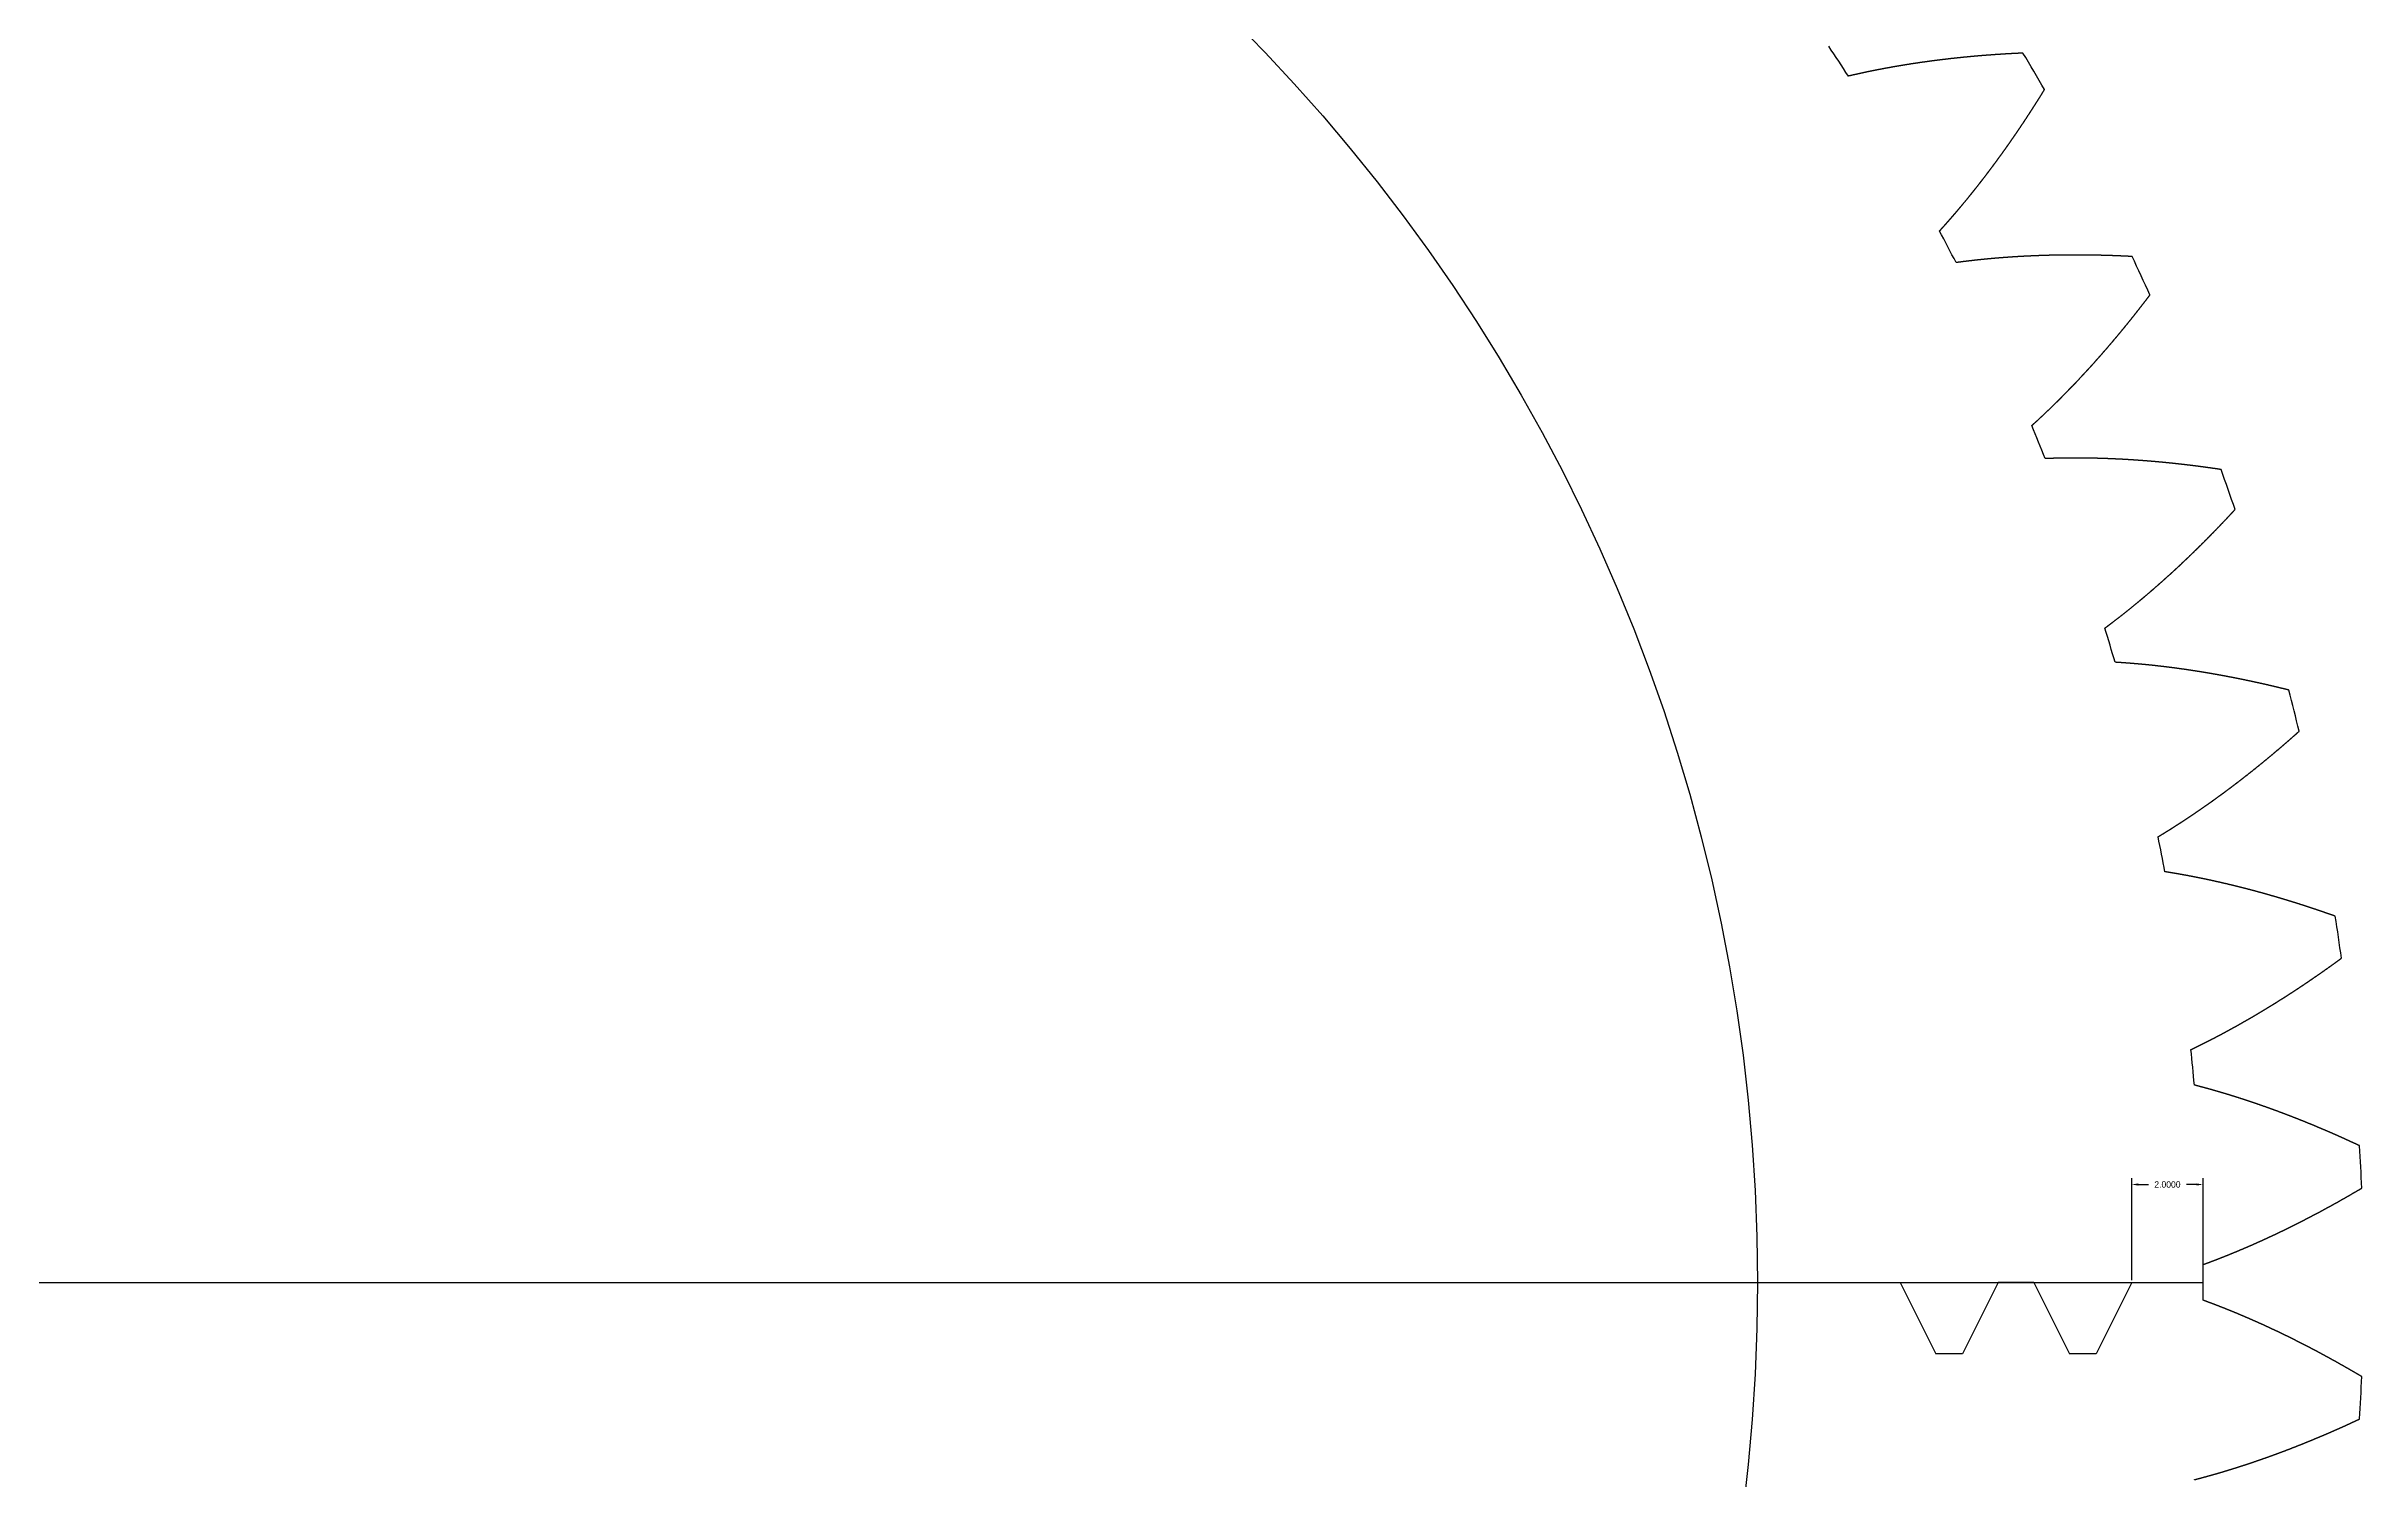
# Model space of a CAD drawing. Header units: millimetres. Extents: x -106 to 415, y -206 to 191.
# Drawn here: x 154.7 to 219.7, y 101.8 to 142 of the extents above; entities that cross this region are included whole.
import ezdxf

# ---------------------------------------------------------------- set-up
doc = ezdxf.new("R2010")
doc.units = ezdxf.units.MM
doc.header["$MEASUREMENT"] = 0
doc.dimstyles.get("Standard").update_dxf_attribs({"dimtxt": 0.18, "dimasz": 0.18, "dimexe": 0.18, "dimexo": 0.0625, "dimgap": 0.09, "dimtad": 0, "dimtih": 1, "dimtoh": 1, "dimdec": 4, "dimzin": 0, "dimdsep": 46, "dimtxsty": 'Standard', "dimcen": 0.09, "dimadec": 0, "dimazin": 0, "dimtfac": 1, "dimtdec": 4, "dimtofl": 0, "dimtmove": 0, "dimatfit": 3, "dimfxl": 1, "dimtolj": 1, "dimtzin": 0, "dimarcsym": 0})

# ---------------------------------------------------------------- blocks, each defined once
blk = doc.blocks.new('*D8')
at = {"color": 0, "linetype": 'Continuous', "lineweight": -2, "transparency": 16777216}
for p, q in [((213.221, 107.385), (213.221, 110.248)), ((213.401, 110.068), (213.686, 110.068)), ((215.041, 110.068), (214.757, 110.068)), ((215.221, 107.385), (215.221, 110.248))]:
    blk.add_line(p, q, dxfattribs=at)
at = {"color": 0, "linetype": 'Continuous', "transparency": 16777216}
for points in [[(213.401, 110.098), (213.401, 110.038), (213.221, 110.068)], [(215.041, 110.098), (215.041, 110.038), (215.221, 110.068)]]:
    blk.add_solid(points, dxfattribs=at)
at = {"layer": 'Defpoints', "color": 0, "linetype": 'Continuous', "transparency": 16777216}
for p in [(213.221, 110.068), (213.221, 107.323), (215.221, 107.323)]:
    blk.add_point(p, dxfattribs=at)
at = {"color": 0, "linetype": 'Continuous', "transparency": 16777216, "insert": (214.221, 110.068), "char_height": 0.18, "attachment_point": 5}
blk.add_mtext('\\A1;2.0000', dxfattribs=at)

msp = doc.modelspace()

# ---------------------------------------------------------------- linework, layer by layer
at = {"linetype": 'Continuous'}
for p, q in [((152.72122, 107.32297), (215.22122, 107.32297)), ((206.72122, 107.32297), (207.72122, 105.32297)), ((209.47122, 107.32297), (208.47122, 105.32297)), ((210.47122, 107.32297), (209.47122, 107.32297)), ((210.47122, 107.32297), (211.47122, 105.32297)), ((213.22122, 107.32297), (212.22122, 105.32297)), ((208.47122, 105.32297), (207.72122, 105.32297)), ((212.22122, 105.32297), (211.47122, 105.32297))]:
    msp.add_line(p, q, dxfattribs=at)
msp.add_circle((152.72122, 107.32297), 50)
for radius, start, end in [(62.5, 32.7723624, 33.6891762), (67, 29.9530941, 30.969983), (62.5, 27.2339009, 28.1507147), (67, 24.4146326, 25.4315214), (62.5, 21.6954393, 22.6122532), (67, 18.8761711, 19.8930599), (62.5, 16.1569778, 17.0737916), (67, 13.3377095, 14.3545984), (62.5, 10.6185162, 11.5353301), (67, 7.799248, 8.8161368), (62.5, 5.0800547, 5.9968686), (67, 2.2607864, 3.2776753), (62.5, 359.5415932, 0.458407), (67, 356.7223249, 357.7392137)]:
    msp.add_arc((152.72122, 107.32297), radius, start, end)
for points in [[(210.1695, 141.80043), (210.14704, 141.79944), (210.10214, 141.79742), (210.03483, 141.79428), (209.94516, 141.78985), (209.8332, 141.78393), (209.72137, 141.7776), (209.60968, 141.77089), (209.49811, 141.76377), (209.38668, 141.75626), (209.27539, 141.74834), (209.16423, 141.74002), (209.05322, 141.7313), (208.94235, 141.72217), (208.83162, 141.71263), (208.72104, 141.70269), (208.6106, 141.69233), (208.50032, 141.68156), (208.39018, 141.67038), (208.28021, 141.65877), (208.17038, 141.64675), (208.06072, 141.63431), (207.95121, 141.62145), (207.84187, 141.60815), (207.73269, 141.59444), (207.62368, 141.58029), (207.51484, 141.56571), (207.40616, 141.55069), (207.29766, 141.53524), (207.18934, 141.51935), (207.0812, 141.50302), (206.97324, 141.48624), (206.86546, 141.46901), (206.75787, 141.45133), (206.65047, 141.43319), (206.54326, 141.4146), (206.43625, 141.39555), (206.32943, 141.37604), (206.22281, 141.35606), (206.1164, 141.33561), (206.0102, 141.31468), (205.90421, 141.29327), (205.79843, 141.27137), (205.69288, 141.24899), (205.58755, 141.2261), (205.48245, 141.20273), (205.39854, 141.18364), (205.33571, 141.1691), (205.29387, 141.15931), (205.27296, 141.15439)], [(207.82807, 136.81), (207.84253, 136.82589), (207.87142, 136.8577), (207.91466, 136.90554), (207.97213, 136.9696), (208.04363, 137.0501), (208.11482, 137.13103), (208.18568, 137.2124), (208.25622, 137.2942), (208.32644, 137.37643), (208.39635, 137.45908), (208.46594, 137.54214), (208.53521, 137.62561), (208.60418, 137.70948), (208.67283, 137.79375), (208.74118, 137.87841), (208.80923, 137.96347), (208.87697, 138.0489), (208.9444, 138.13472), (209.01153, 138.22092), (209.07837, 138.3075), (209.1449, 138.39445), (209.21113, 138.48176), (209.27706, 138.56944), (209.3427, 138.65748), (209.40805, 138.74588), (209.47309, 138.83463), (209.53785, 138.92373), (209.60231, 139.01318), (209.66648, 139.10298), (209.73036, 139.19312), (209.79395, 139.2836), (209.85724, 139.37442), (209.92025, 139.46557), (209.98297, 139.55705), (210.04541, 139.64886), (210.10755, 139.741), (210.16941, 139.83346), (210.23099, 139.92625), (210.29228, 140.01935), (210.35328, 140.11277), (210.41401, 140.2065), (210.47444, 140.30055), (210.5346, 140.3949), (210.59447, 140.48957), (210.65406, 140.58454), (210.7015, 140.66075), (210.73696, 140.71805), (210.76055, 140.75631), (210.77233, 140.77546)], [(213.22886, 136.09492), (213.20642, 136.0961), (213.16153, 136.09843), (213.09423, 136.10179), (213.00455, 136.10604), (212.89254, 136.11095), (212.78063, 136.11545), (212.6688, 136.11954), (212.55707, 136.12323), (212.44544, 136.1265), (212.3339, 136.12937), (212.22246, 136.13181), (212.11112, 136.13385), (211.99989, 136.13546), (211.88875, 136.13665), (211.77773, 136.13743), (211.66681, 136.13778), (211.556, 136.1377), (211.4453, 136.1372), (211.33472, 136.13627), (211.22425, 136.1349), (211.11389, 136.1331), (211.00366, 136.13086), (210.89354, 136.12819), (210.78355, 136.12507), (210.67368, 136.12151), (210.56394, 136.1175), (210.45433, 136.11305), (210.34484, 136.10814), (210.23549, 136.10278), (210.12628, 136.09696), (210.0172, 136.09067), (209.90826, 136.08393), (209.79947, 136.07671), (209.69082, 136.06903), (209.58232, 136.06087), (209.47397, 136.05224), (209.36576, 136.04313), (209.25772, 136.03353), (209.14983, 136.02345), (209.0421, 136.01287), (208.93454, 136.00179), (208.82714, 135.9902), (208.71992, 135.9781), (208.61288, 135.9655), (208.50601, 135.95238), (208.42065, 135.94147), (208.35671, 135.93306), (208.31412, 135.92736), (208.29283, 135.92448)], [(210.41672, 131.35377), (210.43265, 131.36818), (210.46447, 131.39706), (210.51213, 131.44051), (210.57551, 131.49871), (210.65445, 131.57194), (210.73311, 131.64562), (210.8115, 131.71977), (210.88961, 131.79438), (210.96744, 131.86945), (211.04499, 131.94497), (211.12227, 132.02093), (211.19928, 132.09732), (211.27601, 132.17414), (211.35248, 132.25139), (211.42869, 132.32906), (211.50462, 132.40715), (211.58029, 132.48565), (211.65569, 132.56456), (211.73083, 132.64388), (211.80571, 132.7236), (211.88032, 132.80372), (211.95467, 132.88424), (212.02876, 132.96514), (212.10259, 133.04644), (212.17616, 133.12811), (212.24947, 133.21017), (212.32252, 133.29261), (212.39531, 133.37542), (212.46785, 133.45861), (212.54013, 133.54216), (212.61215, 133.62608), (212.68392, 133.71037), (212.75543, 133.79501), (212.82669, 133.88001), (212.89769, 133.96537), (212.96844, 134.05108), (213.03894, 134.13714), (213.10918, 134.22355), (213.17917, 134.3103), (213.24891, 134.3974), (213.31839, 134.48483), (213.38762, 134.57261), (213.4566, 134.66072), (213.52533, 134.74916), (213.59381, 134.83793), (213.64839, 134.90922), (213.68922, 134.96283), (213.71638, 134.99863), (213.72995, 135.01655)], [(215.72329, 130.12077), (215.70106, 130.12411), (215.65661, 130.13076), (215.58995, 130.14061), (215.50109, 130.15349), (215.39008, 130.16918), (215.27912, 130.18447), (215.16822, 130.19933), (215.05736, 130.21379), (214.94657, 130.22782), (214.83582, 130.24143), (214.72514, 130.25463), (214.61452, 130.26739), (214.50396, 130.27974), (214.39346, 130.29165), (214.28303, 130.30314), (214.17266, 130.31419), (214.06236, 130.32481), (213.95213, 130.33499), (213.84197, 130.34474), (213.73189, 130.35404), (213.62187, 130.3629), (213.51194, 130.37131), (213.40208, 130.37928), (213.2923, 130.38679), (213.1826, 130.39385), (213.07298, 130.40045), (212.96345, 130.4066), (212.854, 130.41228), (212.74465, 130.41749), (212.63538, 130.42224), (212.52621, 130.42652), (212.41713, 130.43032), (212.30814, 130.43363), (212.19926, 130.43647), (212.09048, 130.43882), (211.9818, 130.44069), (211.87322, 130.44206), (211.76475, 130.44294), (211.65639, 130.44332), (211.54815, 130.44318), (211.44002, 130.44254), (211.33201, 130.44137), (211.22412, 130.43968), (211.11636, 130.43746), (211.00872, 130.43471), (210.92271, 130.4321), (210.85825, 130.4299), (210.81531, 130.42833), (210.79384, 130.42752)], [(212.46668, 125.67317), (212.48393, 125.68597), (212.51839, 125.71164), (212.57002, 125.75029), (212.63872, 125.80211), (212.72436, 125.86737), (212.80977, 125.93312), (212.89494, 125.99936), (212.97989, 126.06608), (213.0646, 126.13329), (213.14908, 126.20097), (213.23333, 126.26911), (213.31735, 126.33772), (213.40114, 126.40678), (213.48471, 126.47629), (213.56805, 126.54624), (213.65117, 126.61663), (213.73406, 126.68746), (213.81673, 126.75873), (213.89917, 126.83042), (213.98139, 126.90255), (214.06339, 126.97509), (214.14517, 127.04805), (214.22672, 127.12143), (214.30805, 127.19522), (214.38916, 127.26942), (214.47004, 127.34402), (214.55071, 127.41902), (214.63116, 127.49442), (214.71139, 127.57022), (214.79139, 127.6464), (214.87118, 127.72298), (214.95075, 127.79995), (215.03009, 127.87729), (215.10922, 127.95502), (215.18813, 128.03313), (215.26682, 128.11161), (215.3453, 128.19046), (215.42355, 128.26969), (215.50159, 128.34928), (215.5794, 128.42924), (215.657, 128.50956), (215.73438, 128.59024), (215.81154, 128.67128), (215.88848, 128.75268), (215.96521, 128.83443), (216.02642, 128.90011), (216.07223, 128.94953), (216.10272, 128.98255), (216.11796, 128.99907)], [(217.62947, 123.93377), (217.60767, 123.93924), (217.56407, 123.95014), (217.49867, 123.96638), (217.41148, 123.98778), (217.3025, 124.01411), (217.19353, 124.04003), (217.08458, 124.06553), (216.97564, 124.09062), (216.86671, 124.11528), (216.7578, 124.13952), (216.64891, 124.16333), (216.54003, 124.18672), (216.43118, 124.20967), (216.32235, 124.2322), (216.21354, 124.25429), (216.10476, 124.27594), (215.996, 124.29715), (215.88726, 124.31793), (215.77856, 124.33826), (215.66988, 124.35814), (215.56124, 124.37758), (215.45263, 124.39656), (215.34405, 124.41509), (215.23551, 124.43317), (215.127, 124.45078), (215.01854, 124.46793), (214.91011, 124.48462), (214.80172, 124.50084), (214.69338, 124.51658), (214.58508, 124.53186), (214.47683, 124.54665), (214.36862, 124.56096), (214.26047, 124.57478), (214.15237, 124.58811), (214.04432, 124.60095), (213.93633, 124.6133), (213.82839, 124.62514), (213.72051, 124.63648), (213.6127, 124.64732), (213.50494, 124.65763), (213.39725, 124.66742), (213.28964, 124.67669), (213.18209, 124.68541), (213.07462, 124.69361), (212.96722, 124.70127), (212.88135, 124.70696), (212.81699, 124.711), (212.77409, 124.71358), (212.75265, 124.71484)], [(213.95882, 119.82123), (213.97722, 119.83232), (214.014, 119.85454), (214.06912, 119.88802), (214.1425, 119.93297), (214.23404, 119.98966), (214.32539, 120.04686), (214.41656, 120.10457), (214.50755, 120.16278), (214.59835, 120.2215), (214.68897, 120.28071), (214.7794, 120.3404), (214.86965, 120.40058), (214.95972, 120.46123), (215.04961, 120.52235), (215.13931, 120.58393), (215.22883, 120.64597), (215.31818, 120.70847), (215.40734, 120.77143), (215.49631, 120.83483), (215.58511, 120.89868), (215.67373, 120.96297), (215.76216, 121.02771), (215.85041, 121.09287), (215.93849, 121.15846), (216.02638, 121.22449), (216.11409, 121.29093), (216.20162, 121.3578), (216.28897, 121.42508), (216.37613, 121.49278), (216.46312, 121.56089), (216.54992, 121.62941), (216.63655, 121.69834), (216.72299, 121.76766), (216.80925, 121.83739), (216.89533, 121.90752), (216.98123, 121.97804), (217.06695, 122.04895), (217.15248, 122.12025), (217.23784, 122.19194), (217.32301, 122.26402), (217.40799, 122.33648), (217.4928, 122.40931), (217.57742, 122.48253), (217.66186, 122.55612), (217.74612, 122.63008), (217.81338, 122.68955), (217.86374, 122.73432), (217.89728, 122.76424), (217.91405, 122.77921)], [(218.92963, 117.59167), (218.90846, 117.59922), (218.86611, 117.61428), (218.80259, 117.63676), (218.71787, 117.66647), (218.61194, 117.7032), (218.50598, 117.73952), (218.4, 117.77541), (218.29399, 117.81089), (218.18795, 117.84595), (218.08189, 117.88059), (217.9758, 117.9148), (217.86969, 117.94859), (217.76356, 117.98194), (217.65741, 118.01486), (217.55124, 118.04735), (217.44506, 118.0794), (217.33885, 118.11102), (217.23263, 118.14219), (217.1264, 118.17291), (217.02015, 118.20319), (216.91389, 118.23303), (216.80762, 118.2624), (216.70133, 118.29133), (216.59504, 118.31979), (216.48874, 118.3478), (216.38244, 118.37534), (216.27613, 118.40241), (216.16981, 118.42901), (216.06349, 118.45514), (215.95717, 118.48079), (215.85085, 118.50596), (215.74454, 118.53065), (215.63822, 118.55485), (215.53191, 118.57855), (215.42561, 118.60176), (215.31931, 118.62447), (215.21302, 118.64668), (215.10674, 118.66838), (215.00047, 118.68957), (214.89422, 118.71023), (214.78798, 118.73037), (214.68176, 118.74998), (214.57556, 118.76904), (214.46937, 118.78757), (214.36321, 118.80556), (214.2783, 118.81952), (214.21463, 118.82975), (214.17218, 118.83646), (214.15096, 118.83978)], [(214.8792, 113.8526), (214.89858, 113.86186), (214.93733, 113.88043), (214.99542, 113.90844), (215.0728, 113.94609), (215.16938, 113.99369), (215.26583, 114.0418), (215.36215, 114.09044), (215.45833, 114.1396), (215.55437, 114.18928), (215.65028, 114.23947), (215.74605, 114.29015), (215.84169, 114.34134), (215.93719, 114.39301), (216.03256, 114.44517), (216.12779, 114.49781), (216.22288, 114.55092), (216.31784, 114.60451), (216.41266, 114.65856), (216.50734, 114.71308), (216.60188, 114.76807), (216.69629, 114.82351), (216.79056, 114.8794), (216.88469, 114.93574), (216.97868, 114.99253), (217.07254, 115.04976), (217.16625, 115.10743), (217.25982, 115.16554), (217.35326, 115.22408), (217.44655, 115.28305), (217.53971, 115.34244), (217.63272, 115.40226), (217.72559, 115.46251), (217.81832, 115.52317), (217.91091, 115.58425), (218.00335, 115.64574), (218.09566, 115.70764), (218.18782, 115.76995), (218.27984, 115.83266), (218.37171, 115.89578), (218.46344, 115.9593), (218.55503, 116.02321), (218.64646, 116.08753), (218.73776, 116.15223), (218.82891, 116.21733), (218.91991, 116.28282), (218.9926, 116.33551), (219.04704, 116.37521), (219.08332, 116.40175), (219.10144, 116.41504)], [(219.61162, 111.1537), (219.59128, 111.16326), (219.55058, 111.18234), (219.48952, 111.21084), (219.40806, 111.24859), (219.30617, 111.29537), (219.20421, 111.34174), (219.10219, 111.3877), (219.0001, 111.43325), (218.89794, 111.47838), (218.79572, 111.52309), (218.69343, 111.56738), (218.59107, 111.61125), (218.48866, 111.65469), (218.38618, 111.6977), (218.28364, 111.74029), (218.18105, 111.78244), (218.07839, 111.82415), (217.97567, 111.86543), (217.8729, 111.90627), (217.77007, 111.94666), (217.66718, 111.98661), (217.56424, 112.02611), (217.46125, 112.06515), (217.3582, 112.10374), (217.2551, 112.14187), (217.15195, 112.17955), (217.04875, 112.21675), (216.9455, 112.25349), (216.8422, 112.28976), (216.73885, 112.32556), (216.63546, 112.36087), (216.53202, 112.3957), (216.42854, 112.43004), (216.32501, 112.4639), (216.22144, 112.49726), (216.11783, 112.53012), (216.01418, 112.56248), (215.91049, 112.59434), (215.80676, 112.62569), (215.703, 112.65651), (215.5992, 112.68681), (215.49537, 112.71658), (215.3915, 112.74581), (215.2876, 112.77449), (215.18368, 112.80264), (215.10051, 112.82473), (215.03812, 112.84106), (214.99652, 112.85183), (214.97572, 112.85719)], [(215.21922, 107.82301), (215.23941, 107.83036), (215.27977, 107.8451), (215.34029, 107.86737), (215.42094, 107.89738), (215.52167, 107.93543), (215.62231, 107.97401), (215.72287, 108.01313), (215.82335, 108.05277), (215.92374, 108.09295), (216.02404, 108.13365), (216.12426, 108.17486), (216.22439, 108.21657), (216.32444, 108.25879), (216.42439, 108.3015), (216.52426, 108.3447), (216.62403, 108.38838), (216.72372, 108.43256), (216.82331, 108.47721), (216.92281, 108.52234), (217.02222, 108.56794), (217.12154, 108.614), (217.22076, 108.66054), (217.31989, 108.70753), (217.41892, 108.75498), (217.51786, 108.80289), (217.6167, 108.85125), (217.71545, 108.90005), (217.8141, 108.9493), (217.91265, 108.99899), (218.0111, 109.04912), (218.10945, 109.09968), (218.2077, 109.15068), (218.30586, 109.20211), (218.40391, 109.25397), (218.50186, 109.30625), (218.5997, 109.35895), (218.69745, 109.41207), (218.79509, 109.46562), (218.89263, 109.51957), (218.99006, 109.57394), (219.08738, 109.62872), (219.1846, 109.68391), (219.28172, 109.7395), (219.37872, 109.79549), (219.47562, 109.85189), (219.55305, 109.89733), (219.61108, 109.93159), (219.64974, 109.9545), (219.66907, 109.96598)], [(219.66907, 104.67996), (219.64974, 104.69144), (219.61108, 104.71436), (219.55305, 104.74861), (219.47562, 104.79405), (219.37872, 104.85045), (219.28172, 104.90645), (219.1846, 104.96204), (219.08738, 105.01723), (218.99006, 105.072), (218.89263, 105.12637), (218.79509, 105.18033), (218.69745, 105.23387), (218.5997, 105.28699), (218.50186, 105.3397), (218.40391, 105.39198), (218.30586, 105.44383), (218.2077, 105.49526), (218.10945, 105.54626), (218.0111, 105.59683), (217.91265, 105.64696), (217.8141, 105.69665), (217.71545, 105.74589), (217.6167, 105.7947), (217.51786, 105.84305), (217.41892, 105.89096), (217.31989, 105.93841), (217.22076, 105.98541), (217.12154, 106.03194), (217.02222, 106.07801), (216.92281, 106.12361), (216.82331, 106.16874), (216.72372, 106.21339), (216.62403, 106.25756), (216.52426, 106.30125), (216.42439, 106.34445), (216.32444, 106.38716), (216.22439, 106.42937), (216.12426, 106.47109), (216.02404, 106.5123), (215.92374, 106.553), (215.82335, 106.59317), (215.72287, 106.63282), (215.62231, 106.67194), (215.52167, 106.71052), (215.42094, 106.74857), (215.34029, 106.77858), (215.27977, 106.80085), (215.23941, 106.81559), (215.21922, 106.82293)], [(214.97572, 101.78875), (214.99652, 101.79411), (215.03812, 101.80489), (215.10051, 101.82121), (215.18368, 101.8433), (215.2876, 101.87145), (215.3915, 101.90014), (215.49537, 101.92937), (215.5992, 101.95913), (215.703, 101.98943), (215.80676, 102.02026), (215.91049, 102.0516), (216.01418, 102.08346), (216.11783, 102.11582), (216.22144, 102.14869), (216.32501, 102.18205), (216.42854, 102.2159), (216.53202, 102.25024), (216.63546, 102.28507), (216.73885, 102.32039), (216.8422, 102.35618), (216.9455, 102.39245), (217.04875, 102.42919), (217.15195, 102.4664), (217.2551, 102.50407), (217.3582, 102.5422), (217.46125, 102.58079), (217.56424, 102.61984), (217.66718, 102.65934), (217.77007, 102.69928), (217.8729, 102.73968), (217.97567, 102.78051), (218.07839, 102.82179), (218.18105, 102.86351), (218.28364, 102.90566), (218.38618, 102.94824), (218.48866, 102.99126), (218.59107, 103.0347), (218.69343, 103.07856), (218.79572, 103.12286), (218.89794, 103.16757), (219.0001, 103.2127), (219.10219, 103.25824), (219.20421, 103.3042), (219.30617, 103.35058), (219.40806, 103.39736), (219.48952, 103.43511), (219.55058, 103.46361), (219.59128, 103.48269), (219.61162, 103.49225)]]:
    msp.add_open_spline(points, degree=5)

# ---------------------------------------------------------------- dimensions: what is measured, and where the dimension line sits
dim = msp.add_aligned_dim(p1=(215.22122, 107.32297), p2=(213.22122, 107.32297), distance=-2.7453, dimstyle='Standard', dxfattribs=at)
dim.commit()
dim.dimension.update_dxf_attribs({"geometry": '*D8', "text_midpoint": (214.22122, 110.06827)})

doc.saveas('drawing.dxf')
